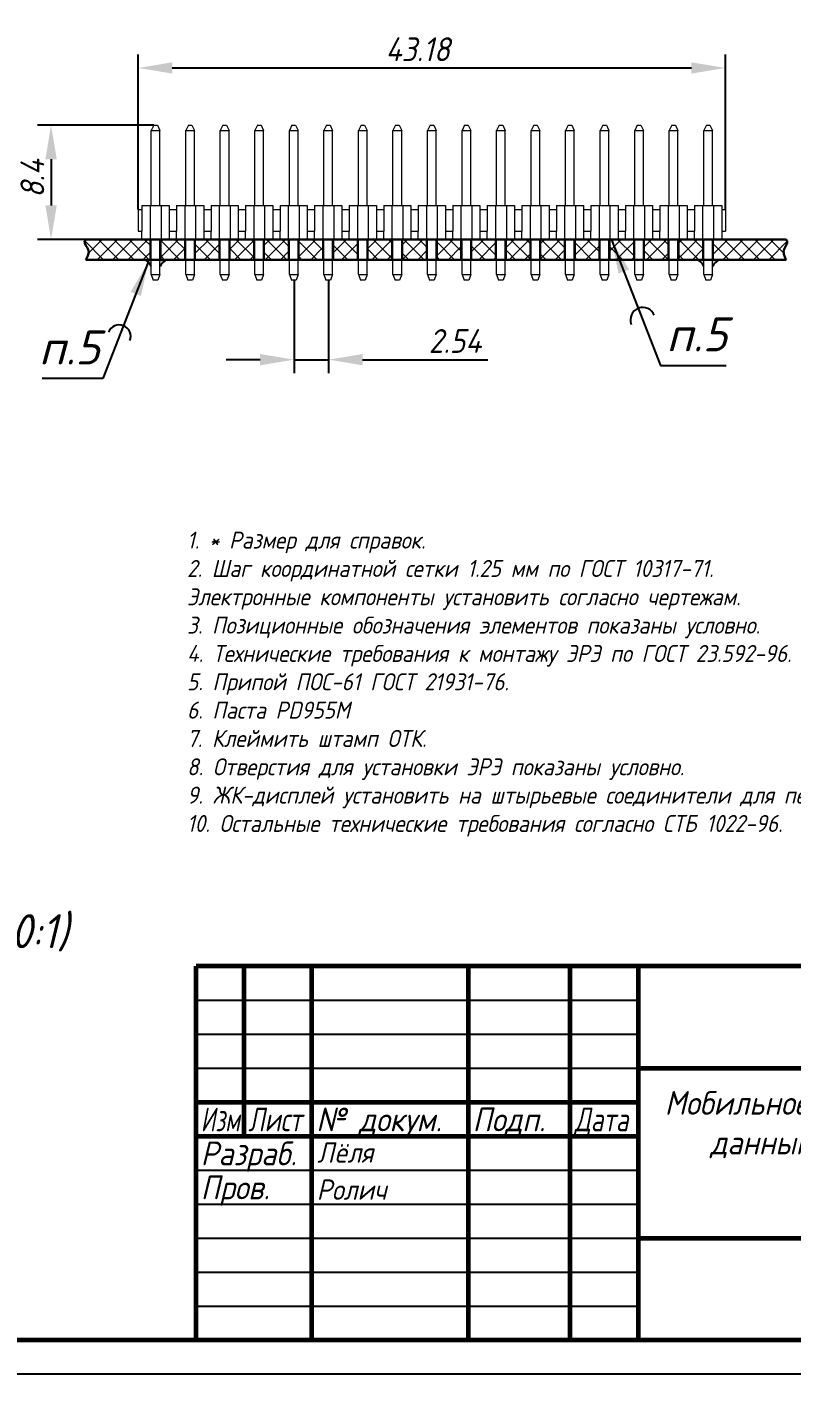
# Model space of a CAD drawing. Header units: millimetres. Extents: x 143 to 740, y 82 to 502.
# Drawn here: x 524.6 to 637, y 82 to 280.2 of the extents above; entities that cross this region are included whole.
import ezdxf

# ---------------------------------------------------------------- set-up
doc = ezdxf.new("R2010")
doc.units = ezdxf.units.MM
doc.header["$LTSCALE"] = 0.5
doc.layers.get('0').update_dxf_attribs({"lineweight": 60})
doc.layers.get('Defpoints').update_dxf_attribs({"color": 5})
doc.layers.add('4-текст', color=7, linetype='Continuous', true_color=0x000000)
doc.layers.add('BOTTOM', color=3, linetype='Continuous', lineweight=60)
doc.styles.add('MyStyle', font='isocpeur.ttf', dxfattribs={"oblique": 15})
doc.styles.get("Standard").update_dxf_attribs({"font": 'isocpeui.ttf', "width": 0.9})
doc.styles.add('Шрифт1', font='isocpeur.ttf', dxfattribs={"height": 3.5})
doc.dimstyles.new('MY', dxfattribs={"dimtxt": 3.5, "dimasz": 3, "dimexe": 2, "dimexo": 0, "dimgap": 1, "dimtad": 1, "dimzin": 9, "dimdsep": 46, "dimtxsty": 'MyStyle', "dimcen": -1, "dimclrd": 256, "dimclre": 256, "dimclrt": 256, "dimadec": 0, "dimazin": 0, "dimtfac": 1, "dimtmove": 0, "dimatfit": 2, "dimfxl": 1, "dimtolj": 1, "dimtzin": 9, "dimarcsym": 0})
doc.dimstyles.new('Standart', dxfattribs={"dimtxt": 5, "dimasz": 5, "dimexe": 2, "dimexo": 0, "dimgap": 1, "dimtad": 1, "dimtoh": 1, "dimdec": 0, "dimtxsty": 'Standard', "dimcen": 2.5, "dimadec": 0, "dimazin": 0, "dimtfac": 1, "dimtdec": 0, "dimtmove": 0, "dimatfit": 3, "dimldrblk": 'DOTSMALL', "dimfxl": 1, "dimarcsym": 0})
pattern_1 = [(45, (845.2349, 6.2026), (-1.122532, 1.122532), []), (135, (845.2349, 6.2026), (-1.122532, -1.122532), [])]

# ---------------------------------------------------------------- blocks, each defined once
blk = doc.blocks.new('*D66')
at = {"color": 0, "lineweight": -2, "transparency": 16777216}
for p, q in [((563.91, 242.93), (563.91, 229.25)), ((569, 242.93), (569, 229.25)), ((558.91, 231.25), (553.91, 231.25)), ((563.91, 231.25), (569, 231.25)), ((574, 231.25), (592.42, 231.25))]:
    blk.add_line(p, q, dxfattribs=at)
at = {"color": 0, "lineweight": -3, "transparency": 16777216}
for points in [[(558.91, 232.08), (558.91, 230.42), (563.91, 231.25)], [(574, 232.08), (574, 230.42), (569, 231.25)]]:
    blk.add_solid(points, dxfattribs=at)
at = {"layer": 'Defpoints', "color": 0, "lineweight": -3, "transparency": 16777216}
for p in [(563.91, 242.93), (569, 242.93), (569, 231.25)]:
    blk.add_point(p, dxfattribs=at)
at = {"color": 0, "lineweight": -3, "transparency": 16777216, "insert": (587.59, 234), "char_height": 5, "attachment_point": 5}
blk.add_mtext('{\\H0.7x;2.54}', dxfattribs=at)
blk = doc.blocks.new('_DotSmall')
at = {"color": 0, "linetype": 'ByBlock', "const_width": 0.5}
blk.add_lwpolyline([(-0.0625, 0, 1), (0.0625, 0, 1)], format="xyb", close=True, dxfattribs=at)
blk = doc.blocks.new('*D67')
at = {"color": 0, "lineweight": -2, "transparency": 16777216}
for p, q in [((541, 253.34), (541, 276.16)), ((627.36, 253.34), (627.36, 276.16)), ((546, 274.16), (622.36, 274.16))]:
    blk.add_line(p, q, dxfattribs=at)
at = {"color": 0, "lineweight": -3, "transparency": 16777216}
for points in [[(546, 274.99), (546, 273.33), (541, 274.16)], [(622.36, 274.99), (622.36, 273.33), (627.36, 274.16)]]:
    blk.add_solid(points, dxfattribs=at)
at = {"layer": 'Defpoints', "color": 0, "lineweight": -3, "transparency": 16777216}
for p in [(627.36, 274.16), (541, 253.34), (627.36, 253.34)]:
    blk.add_point(p, dxfattribs=at)
at = {"color": 0, "lineweight": -3, "transparency": 16777216, "insert": (582.1, 276.91), "char_height": 5, "attachment_point": 5}
blk.add_mtext('{\\H0.7x;43.18}', dxfattribs=at)
blk = doc.blocks.new('*D68')
at = {"color": 0, "lineweight": -2, "transparency": 16777216}
for p, q in [((543.28, 265.74), (526.16, 265.74)), ((528.16, 260.74), (528.16, 253.94)), ((541.54, 248.94), (526.16, 248.94))]:
    blk.add_line(p, q, dxfattribs=at)
at = {"color": 0, "lineweight": -3, "transparency": 16777216}
for points in [[(527.33, 260.74), (529, 260.74), (528.16, 265.74)], [(527.33, 253.94), (529, 253.94), (528.16, 248.94)]]:
    blk.add_solid(points, dxfattribs=at)
at = {"layer": 'Defpoints', "color": 0, "lineweight": -3, "transparency": 16777216}
for p in [(543.28, 265.74), (528.16, 248.94), (541.54, 248.94)]:
    blk.add_point(p, dxfattribs=at)
at = {"color": 0, "lineweight": -3, "transparency": 16777216, "insert": (525.41, 257.9), "char_height": 5, "attachment_point": 5, "rotation": 90}
blk.add_mtext('{\\H0.7x;8.4}', dxfattribs=at)

msp = doc.modelspace()

# ---------------------------------------------------------------- hatches: boundary and pattern name
at = {"lineweight": 0}
h = msp.add_hatch(dxfattribs=at)
h.set_pattern_fill('ANSI37', color=256, scale=0.5)
h.set_pattern_definition(pattern_1)
edge = h.paths.add_edge_path()
edge.add_spline(control_points=[(533.26, 248.94), (533.19, 248.85), (532.87, 248.36), (534.07, 247.39), (533.54, 246.46), (533.26, 245.96)], knot_values=[0, 0, 0, 0, 0.317735, 1.65577, 3.183459, 3.183459, 3.183459, 3.183459], degree=3, periodic=0)
edge.add_line((533.26, 245.96), (542.74, 245.96))
edge.add_line((542.74, 245.96), (542.74, 248.94))
edge.add_line((542.74, 248.94), (541.54, 248.94))
edge.add_line((541.54, 248.94), (533.26, 248.94))
h.paths.add_polyline_path([(547.82, 245.96), (547.82, 248.94), (546.62, 248.94), (545.54, 248.94), (545.54, 248.94), (544.34, 248.94), (544.34, 245.96)])
h.paths.add_polyline_path([(552.9, 245.96), (552.9, 248.94), (552.9, 248.94), (552.9, 248.94), (551.7, 248.94), (550.62, 248.94), (550.62, 248.94), (549.42, 248.94), (549.42, 245.96)])
h.paths.add_polyline_path([(554.5, 245.96), (557.98, 245.96), (557.98, 248.94), (557.98, 248.94), (556.78, 248.94), (555.7, 248.94), (555.7, 248.94), (554.5, 248.94)])
h.paths.add_polyline_path([(563.07, 245.96), (563.07, 248.94), (563.07, 248.94), (561.86, 248.94), (560.78, 248.94), (560.78, 248.94), (559.58, 248.94), (559.58, 245.96)])
h.paths.add_polyline_path([(564.67, 245.96), (568.15, 245.96), (568.15, 248.94), (568.15, 248.94), (566.94, 248.94), (565.86, 248.94), (565.86, 248.94), (564.67, 248.94)])
h.paths.add_polyline_path([(569.75, 245.96), (573.22, 245.96), (573.22, 248.94), (572.02, 248.94), (569.75, 248.94)])
h = msp.add_hatch(dxfattribs=at)
h.set_pattern_fill('ANSI37', color=256, scale=0.5)
h.set_pattern_definition(pattern_1)
h.paths.add_polyline_path([(578.31, 245.96), (574.82, 245.96), (574.82, 248.94), (578.3, 248.94)])
h.paths.add_polyline_path([(583.39, 248.94), (583.39, 248.94), (583.38, 248.94), (581.1, 248.94), (581.1, 248.94), (579.9, 248.94), (579.91, 245.96), (583.39, 245.96)])
h.paths.add_polyline_path([(588.46, 248.94), (587.26, 248.94), (584.99, 248.94), (584.99, 245.96), (588.46, 245.96)])
h.paths.add_polyline_path([(593.54, 248.94), (593.54, 245.96), (590.06, 245.96), (590.06, 248.94), (593.54, 248.94)])
h.paths.add_polyline_path([(598.63, 245.96), (595.14, 245.96), (595.14, 248.94), (598.63, 248.94)])
h.paths.add_polyline_path([(603.71, 248.94), (603.71, 248.94), (602.5, 248.94), (600.23, 248.94), (600.23, 245.96), (603.71, 245.96)])
h.paths.add_polyline_path([(608.79, 248.94), (607.58, 248.94), (605.31, 248.94), (605.31, 245.96), (608.79, 245.96)])
h.paths.add_polyline_path([(613.87, 248.93), (613.87, 248.94), (612.66, 248.94), (610.39, 248.94), (610.39, 245.96), (613.87, 245.96)])
h.paths.add_polyline_path([(618.94, 248.94), (617.74, 248.94), (615.47, 248.94), (615.47, 245.96), (618.94, 245.96)])
h.paths.add_polyline_path([(624.03, 245.96), (620.54, 245.96), (620.54, 248.94), (624.03, 248.94)])
edge = h.paths.add_edge_path()
edge.add_spline(control_points=[(636.3, 245.96), (636.06, 246.47), (635.62, 247.4), (636.67, 248.39), (636.36, 248.85), (636.3, 248.94)], knot_values=[0, 0, 0, 0, 1.560715, 2.818292, 3.136026, 3.136026, 3.136026, 3.136026], degree=3, periodic=0)
edge.add_line((636.3, 248.94), (626.82, 248.94))
edge.add_line((626.82, 248.94), (626.82, 248.94))
edge.add_line((626.82, 248.94), (625.63, 248.94))
edge.add_line((625.63, 248.94), (625.63, 245.96))
edge.add_line((625.63, 245.96), (636.3, 245.96))
at = {"lineweight": -3}
h = msp.add_hatch(color=256, dxfattribs=at)
h.dxf.hatch_style = 1
h.paths.add_polyline_path([(542.9, 245), (542.9, 245.96), (541.76, 245.96, -0.225089)])
h.paths.add_polyline_path([(545.22, 245.96), (544.18, 245.96), (544.18, 244.98, -0.169565)])
h.paths.add_polyline_path([(624.18, 244.99), (624.18, 245.96), (623.04, 245.96, -0.225235)])
h.paths.add_polyline_path([(625.46, 244.98, -0.168845), (626.49, 245.96), (625.46, 245.96)])

# ---------------------------------------------------------------- linework, layer by layer
at = {"color": 7, "linetype": 'Continuous', "lineweight": 15}
for p, q in [((543.28, 265.74), (542.9, 264.94)), ((543.28, 265.74), (543.81, 265.74)), ((543.81, 265.74), (544.18, 264.94)), ((548.36, 265.74), (547.98, 264.94)), ((548.36, 265.74), (548.89, 265.74)), ((548.89, 265.74), (549.26, 264.94)), ((553.44, 265.74), (553.06, 264.94)), ((553.44, 265.74), (553.97, 265.74)), ((553.97, 265.74), (554.34, 264.94)), ((558.52, 265.74), (558.14, 264.94)), ((558.52, 265.74), (559.05, 265.74)), ((559.05, 265.74), (559.42, 264.94)), ((563.6, 265.74), (563.22, 264.94)), ((563.6, 265.74), (564.13, 265.74)), ((564.13, 265.74), (564.5, 264.94)), ((568.68, 265.74), (568.3, 264.94)), ((568.68, 265.74), (569.21, 265.74)), ((569.21, 265.74), (569.58, 264.94)), ((573.76, 265.74), (573.38, 264.94)), ((573.76, 265.74), (574.29, 265.74)), ((574.29, 265.74), (574.66, 264.94)), ((578.84, 265.74), (578.46, 264.94)), ((578.84, 265.74), (579.37, 265.74)), ((579.37, 265.74), (579.74, 264.94)), ((583.92, 265.74), (583.54, 264.94)), ((583.92, 265.74), (584.45, 265.74)), ((584.45, 265.74), (584.82, 264.94)), ((589, 265.74), (588.62, 264.94)), ((589, 265.74), (589.53, 265.74)), ((589.53, 265.74), (589.9, 264.94)), ((594.08, 265.74), (593.7, 264.94)), ((594.08, 265.74), (594.61, 265.74)), ((594.61, 265.74), (594.98, 264.94)), ((599.16, 265.74), (598.78, 264.94)), ((599.16, 265.74), (599.69, 265.74)), ((599.69, 265.74), (600.06, 264.94)), ((604.24, 265.74), (603.86, 264.94)), ((604.24, 265.74), (604.77, 265.74)), ((604.77, 265.74), (605.14, 264.94)), ((609.32, 265.74), (608.94, 264.94)), ((609.32, 265.74), (609.85, 265.74)), ((609.85, 265.74), (610.22, 264.94)), ((614.4, 265.74), (614.02, 264.94)), ((614.4, 265.74), (614.93, 265.74)), ((614.93, 265.74), (615.3, 264.94)), ((619.48, 265.74), (619.1, 264.94)), ((619.48, 265.74), (620.01, 265.74)), ((620.01, 265.74), (620.38, 264.94)), ((624.56, 265.74), (624.18, 264.94)), ((624.56, 265.74), (625.09, 265.74)), ((625.09, 265.74), (625.46, 264.94)), ((542.9, 264.94), (544.18, 264.94)), ((542.9, 253.94), (542.9, 264.94)), ((544.18, 253.94), (544.18, 264.94)), ((547.98, 264.94), (549.26, 264.94)), ((547.98, 253.94), (547.98, 264.94)), ((549.26, 253.94), (549.26, 264.94)), ((553.06, 264.94), (554.34, 264.94)), ((553.06, 253.94), (553.06, 264.94)), ((554.34, 253.94), (554.34, 264.94)), ((558.14, 264.94), (559.42, 264.94)), ((558.14, 253.94), (558.14, 264.94)), ((559.42, 253.94), (559.42, 264.94)), ((563.22, 264.94), (564.5, 264.94)), ((563.22, 253.94), (563.22, 264.94)), ((564.5, 253.94), (564.5, 264.94)), ((568.3, 264.94), (569.58, 264.94)), ((568.3, 253.94), (568.3, 264.94)), ((569.58, 253.94), (569.58, 264.94)), ((573.38, 264.94), (574.66, 264.94)), ((573.38, 253.94), (573.38, 264.94)), ((574.66, 253.94), (574.66, 264.94)), ((578.46, 264.94), (579.74, 264.94)), ((578.46, 253.94), (578.46, 264.94)), ((579.74, 253.94), (579.74, 264.94)), ((583.54, 264.94), (584.82, 264.94)), ((583.54, 253.94), (583.54, 264.94)), ((584.82, 253.94), (584.82, 264.94)), ((588.62, 264.94), (589.9, 264.94)), ((588.62, 253.94), (588.62, 264.94)), ((589.9, 253.94), (589.9, 264.94)), ((593.7, 253.94), (593.7, 264.94)), ((593.7, 264.94), (594.98, 264.94)), ((594.98, 253.94), (594.98, 264.94)), ((598.78, 264.94), (600.06, 264.94)), ((598.78, 253.94), (598.78, 264.94)), ((600.06, 253.94), (600.06, 264.94)), ((603.86, 264.94), (605.14, 264.94)), ((603.86, 253.94), (603.86, 264.94)), ((605.14, 253.94), (605.14, 264.94)), ((608.94, 264.94), (610.22, 264.94)), ((608.94, 253.94), (608.94, 264.94)), ((610.22, 253.94), (610.22, 264.94)), ((614.02, 253.94), (614.02, 264.94)), ((614.02, 264.94), (615.3, 264.94)), ((615.3, 253.94), (615.3, 264.94)), ((619.1, 264.94), (620.38, 264.94)), ((619.1, 253.94), (619.1, 264.94)), ((620.38, 253.94), (620.38, 264.94)), ((624.18, 264.94), (625.46, 264.94)), ((624.18, 253.94), (624.18, 264.94)), ((625.46, 253.94), (625.46, 264.94)), ((541.54, 253.94), (541.54, 253.34)), ((541.54, 253.94), (542.74, 253.94)), ((542.74, 253.94), (542.74, 248.94)), ((542.74, 253.94), (544.34, 253.94)), ((544.34, 253.94), (544.34, 248.94)), ((544.34, 253.94), (545.54, 253.94)), ((545.54, 253.94), (545.54, 253.34)), ((546.62, 253.94), (546.62, 253.34)), ((546.62, 253.94), (547.82, 253.94)), ((547.82, 253.94), (547.82, 248.94)), ((547.82, 253.94), (549.42, 253.94)), ((549.42, 253.94), (549.42, 248.94)), ((549.42, 253.94), (550.62, 253.94)), ((550.62, 253.94), (550.62, 253.34)), ((551.7, 253.94), (551.7, 253.34)), ((551.7, 253.94), (552.9, 253.94)), ((552.9, 253.94), (552.9, 248.94)), ((552.9, 253.94), (554.5, 253.94)), ((554.5, 253.94), (554.5, 248.94)), ((554.5, 253.94), (555.7, 253.94)), ((555.7, 253.94), (555.7, 253.34)), ((556.78, 253.94), (556.78, 253.34)), ((556.78, 253.94), (557.98, 253.94)), ((557.98, 253.94), (557.98, 248.94)), ((557.98, 253.94), (559.58, 253.94)), ((559.58, 253.94), (559.58, 248.94)), ((559.58, 253.94), (560.78, 253.94)), ((560.78, 253.94), (560.78, 253.34)), ((561.86, 253.94), (561.86, 253.34)), ((561.86, 253.94), (563.06, 253.94)), ((563.06, 253.94), (563.06, 248.94)), ((563.06, 253.94), (564.66, 253.94)), ((564.66, 253.94), (564.66, 248.94)), ((564.66, 253.94), (565.86, 253.94)), ((565.86, 253.94), (565.86, 253.34)), ((566.94, 253.94), (566.94, 253.34)), ((566.94, 253.94), (568.14, 253.94)), ((568.14, 253.94), (568.14, 248.94)), ((568.14, 253.94), (569.74, 253.94)), ((569.74, 253.94), (569.74, 248.94)), ((569.74, 253.94), (570.94, 253.94)), ((570.94, 253.94), (570.94, 253.34)), ((572.02, 253.94), (572.02, 253.34)), ((572.02, 253.94), (573.22, 253.94)), ((573.22, 253.94), (573.22, 248.94)), ((573.22, 253.94), (574.82, 253.94)), ((574.82, 253.94), (574.82, 248.94)), ((574.82, 253.94), (576.02, 253.94)), ((576.02, 253.94), (576.02, 253.34)), ((577.1, 253.94), (577.1, 253.34)), ((577.1, 253.94), (578.3, 253.94)), ((578.3, 253.94), (578.3, 248.94)), ((578.3, 253.94), (579.9, 253.94)), ((579.9, 253.94), (579.9, 248.94)), ((579.9, 253.94), (581.1, 253.94)), ((581.1, 253.94), (581.1, 253.34)), ((582.18, 253.94), (582.18, 253.34)), ((582.18, 253.94), (583.38, 253.94)), ((583.38, 253.94), (583.38, 248.94)), ((583.38, 253.94), (584.98, 253.94)), ((584.98, 253.94), (584.98, 248.94)), ((584.98, 253.94), (586.18, 253.94)), ((586.18, 253.94), (586.18, 253.34)), ((587.26, 253.94), (587.26, 253.34)), ((587.26, 253.94), (588.46, 253.94)), ((588.46, 253.94), (588.46, 248.94)), ((588.46, 253.94), (590.06, 253.94)), ((590.06, 253.94), (590.06, 248.94)), ((590.06, 253.94), (591.26, 253.94)), ((591.26, 253.94), (591.26, 253.34)), ((592.34, 253.94), (592.34, 253.34)), ((592.34, 253.94), (593.54, 253.94)), ((593.54, 253.94), (593.54, 248.94)), ((593.54, 253.94), (595.14, 253.94)), ((595.14, 253.94), (595.14, 248.94)), ((595.14, 253.94), (596.34, 253.94)), ((596.34, 253.94), (596.34, 253.34)), ((597.42, 253.94), (597.42, 253.34)), ((597.42, 253.94), (598.62, 253.94)), ((598.62, 253.94), (598.62, 248.94)), ((598.62, 253.94), (600.22, 253.94)), ((600.22, 253.94), (600.22, 248.94)), ((600.22, 253.94), (601.42, 253.94)), ((601.42, 253.94), (601.42, 253.34)), ((602.5, 253.94), (602.5, 253.34)), ((602.5, 253.94), (603.7, 253.94)), ((603.7, 253.94), (603.7, 248.94)), ((603.7, 253.94), (605.3, 253.94)), ((605.3, 253.94), (605.3, 248.94)), ((605.3, 253.94), (606.5, 253.94)), ((606.5, 253.94), (606.5, 253.34)), ((607.58, 253.94), (607.58, 253.34)), ((607.58, 253.94), (608.78, 253.94)), ((608.78, 253.94), (608.78, 248.94)), ((608.78, 253.94), (610.38, 253.94)), ((610.38, 253.94), (610.38, 248.94)), ((610.38, 253.94), (611.58, 253.94)), ((611.58, 253.94), (611.58, 253.34)), ((612.66, 253.94), (612.66, 253.34)), ((612.66, 253.94), (613.86, 253.94)), ((613.86, 253.94), (613.86, 248.94)), ((613.86, 253.94), (615.46, 253.94)), ((615.46, 253.94), (615.46, 248.94)), ((615.46, 253.94), (616.66, 253.94)), ((616.66, 253.94), (616.66, 253.34)), ((617.74, 253.94), (617.74, 253.34)), ((617.74, 253.94), (618.94, 253.94)), ((618.94, 253.94), (618.94, 248.94)), ((618.94, 253.94), (620.54, 253.94)), ((620.54, 253.94), (620.54, 248.94)), ((620.54, 253.94), (621.74, 253.94)), ((621.74, 253.94), (621.74, 253.34)), ((622.82, 253.94), (622.82, 253.34)), ((622.82, 253.94), (624.02, 253.94)), ((624.02, 253.94), (624.02, 248.94)), ((624.02, 253.94), (625.62, 253.94)), ((625.62, 253.94), (625.62, 248.94)), ((625.62, 253.94), (626.82, 253.94)), ((626.82, 253.94), (626.82, 253.34)), ((541, 253.34), (541.54, 253.34)), ((541, 253.34), (541, 250.14)), ((541.54, 253.34), (541.54, 250.14)), ((545.54, 253.34), (545.54, 250.14)), ((545.54, 253.34), (546.62, 253.34)), ((546.62, 253.34), (546.62, 250.14)), ((550.62, 253.34), (550.62, 250.14)), ((550.62, 253.34), (551.7, 253.34)), ((551.7, 253.34), (551.7, 250.14)), ((555.7, 253.34), (555.7, 250.14)), ((555.7, 253.34), (556.78, 253.34)), ((556.78, 253.34), (556.78, 250.14)), ((560.78, 253.34), (560.78, 250.14)), ((560.78, 253.34), (561.86, 253.34)), ((561.86, 253.34), (561.86, 250.14)), ((565.86, 253.34), (565.86, 250.14)), ((565.86, 253.34), (566.94, 253.34)), ((566.94, 253.34), (566.94, 250.14)), ((570.94, 253.34), (570.94, 250.14)), ((570.94, 253.34), (572.02, 253.34)), ((572.02, 253.34), (572.02, 250.14)), ((576.02, 253.34), (576.02, 250.14)), ((576.02, 253.34), (577.1, 253.34)), ((577.1, 253.34), (577.1, 250.14)), ((581.1, 253.34), (581.1, 250.14)), ((581.1, 253.34), (582.18, 253.34)), ((582.18, 253.34), (582.18, 250.14)), ((586.18, 253.34), (586.18, 250.14)), ((586.18, 253.34), (587.26, 253.34)), ((587.26, 253.34), (587.26, 250.14)), ((591.26, 253.34), (591.26, 250.14)), ((591.26, 253.34), (592.34, 253.34)), ((592.34, 253.34), (592.34, 250.14)), ((596.34, 253.34), (596.34, 250.14)), ((596.34, 253.34), (597.42, 253.34)), ((597.42, 253.34), (597.42, 250.14)), ((601.42, 253.34), (601.42, 250.14)), ((601.42, 253.34), (602.5, 253.34)), ((602.5, 253.34), (602.5, 250.14)), ((606.5, 253.34), (606.5, 250.14)), ((606.5, 253.34), (607.58, 253.34)), ((607.58, 253.34), (607.58, 250.14)), ((611.58, 253.34), (611.58, 250.14)), ((611.58, 253.34), (612.66, 253.34)), ((612.66, 253.34), (612.66, 250.14)), ((616.66, 253.34), (616.66, 250.14)), ((616.66, 253.34), (617.74, 253.34)), ((617.74, 253.34), (617.74, 250.14)), ((621.74, 253.34), (621.74, 250.14)), ((621.74, 253.34), (622.82, 253.34)), ((622.82, 253.34), (622.82, 250.14)), ((626.82, 253.34), (626.82, 250.14)), ((626.82, 253.34), (627.36, 253.34)), ((627.36, 253.34), (627.36, 250.14)), ((541, 250.14), (541.54, 250.14)), ((541.54, 248.94), (541.54, 250.14)), ((545.54, 250.14), (545.54, 248.94)), ((545.54, 250.14), (546.62, 250.14)), ((546.62, 248.94), (546.62, 250.14)), ((550.62, 250.14), (550.62, 248.94)), ((550.62, 250.14), (551.7, 250.14)), ((551.7, 248.94), (551.7, 250.14)), ((555.7, 250.14), (555.7, 248.94)), ((555.7, 250.14), (556.78, 250.14)), ((556.78, 248.94), (556.78, 250.14)), ((560.78, 250.14), (560.78, 248.94)), ((560.78, 250.14), (561.86, 250.14)), ((561.86, 248.94), (561.86, 250.14)), ((565.86, 250.14), (565.86, 248.94)), ((565.86, 250.14), (566.94, 250.14)), ((566.94, 248.94), (566.94, 250.14)), ((570.94, 250.14), (570.94, 248.94)), ((570.94, 250.14), (572.02, 250.14)), ((572.02, 248.94), (572.02, 250.14)), ((576.02, 250.14), (576.02, 248.94)), ((576.02, 250.14), (577.1, 250.14)), ((577.1, 248.94), (577.1, 250.14)), ((581.1, 250.14), (581.1, 248.94)), ((581.1, 250.14), (582.18, 250.14)), ((582.18, 248.94), (582.18, 250.14)), ((586.18, 250.14), (586.18, 248.94)), ((586.18, 250.14), (587.26, 250.14)), ((587.26, 248.94), (587.26, 250.14)), ((591.26, 250.14), (591.26, 248.94)), ((591.26, 250.14), (592.34, 250.14)), ((592.34, 248.94), (592.34, 250.14)), ((596.34, 250.14), (596.34, 248.94)), ((596.34, 250.14), (597.42, 250.14)), ((597.42, 248.94), (597.42, 250.14)), ((601.42, 250.14), (601.42, 248.94)), ((601.42, 250.14), (602.5, 250.14)), ((602.5, 248.94), (602.5, 250.14)), ((606.5, 250.14), (606.5, 248.94)), ((606.5, 250.14), (607.58, 250.14)), ((607.58, 248.94), (607.58, 250.14)), ((611.58, 250.14), (611.58, 248.94)), ((611.58, 250.14), (612.66, 250.14)), ((612.66, 248.94), (612.66, 250.14)), ((616.66, 250.14), (616.66, 248.94)), ((616.66, 250.14), (617.74, 250.14)), ((617.74, 248.94), (617.74, 250.14)), ((621.74, 250.14), (621.74, 248.94)), ((621.74, 250.14), (622.82, 250.14)), ((622.82, 248.94), (622.82, 250.14)), ((626.82, 250.14), (626.82, 248.94)), ((626.82, 250.14), (627.36, 250.14)), ((541.54, 248.94), (542.74, 248.94)), ((542.74, 248.94), (544.34, 248.94)), ((542.74, 245.96), (542.74, 248.94)), ((542.9, 243.76), (542.9, 248.94)), ((544.18, 243.76), (544.18, 248.94)), ((544.34, 248.94), (545.54, 248.94)), ((544.34, 245.96), (544.34, 248.94)), ((546.62, 248.94), (547.82, 248.94)), ((547.82, 248.94), (549.42, 248.94)), ((547.82, 245.96), (547.82, 248.94)), ((547.98, 243.76), (547.98, 248.94)), ((549.26, 243.76), (549.26, 248.94)), ((549.42, 248.94), (550.62, 248.94)), ((549.42, 245.96), (549.42, 248.94)), ((551.7, 248.94), (552.9, 248.94)), ((552.9, 248.94), (554.5, 248.94)), ((552.9, 245.96), (552.9, 248.94)), ((553.06, 243.76), (553.06, 248.94)), ((554.34, 243.76), (554.34, 248.94)), ((554.5, 248.94), (555.7, 248.94)), ((554.5, 245.96), (554.5, 248.94)), ((556.78, 248.94), (557.98, 248.94)), ((557.98, 248.94), (559.58, 248.94)), ((557.98, 245.96), (557.98, 248.94)), ((558.14, 243.76), (558.14, 248.94)), ((559.42, 243.76), (559.42, 248.94)), ((559.58, 248.94), (560.78, 248.94)), ((559.58, 245.96), (559.58, 248.94)), ((561.86, 248.94), (563.06, 248.94)), ((563.06, 248.94), (564.66, 248.94)), ((563.07, 245.96), (563.07, 248.94)), ((563.22, 243.76), (563.22, 248.94)), ((564.5, 243.76), (564.5, 248.94)), ((564.66, 248.94), (565.86, 248.94)), ((564.67, 245.96), (564.67, 248.94)), ((566.94, 248.94), (568.14, 248.94)), ((568.14, 248.94), (569.74, 248.94)), ((568.15, 245.96), (568.15, 248.94)), ((568.3, 243.76), (568.3, 248.94)), ((569.58, 243.76), (569.58, 248.94)), ((569.74, 248.94), (570.94, 248.94)), ((569.75, 245.96), (569.75, 248.94)), ((572.02, 248.94), (573.22, 248.94)), ((573.22, 248.94), (574.82, 248.94)), ((573.22, 245.95), (573.22, 248.93)), ((573.38, 243.76), (573.38, 248.94)), ((574.66, 243.76), (574.66, 248.94)), ((574.82, 248.94), (576.02, 248.94)), ((574.82, 245.95), (574.82, 248.93)), ((577.1, 248.94), (578.3, 248.94)), ((578.3, 248.94), (579.9, 248.94)), ((578.31, 245.95), (578.3, 248.94)), ((578.46, 243.76), (578.46, 248.94)), ((579.74, 243.76), (579.74, 248.94)), ((579.9, 248.94), (581.1, 248.94)), ((579.91, 245.95), (579.9, 248.94)), ((582.18, 248.94), (583.38, 248.94)), ((583.38, 248.94), (584.98, 248.94)), ((583.39, 245.96), (583.39, 248.94)), ((583.54, 243.76), (583.54, 248.94)), ((584.82, 243.76), (584.82, 248.94)), ((584.98, 248.94), (586.18, 248.94)), ((584.99, 245.96), (584.99, 248.94)), ((587.26, 248.94), (588.46, 248.94)), ((588.46, 245.97), (588.46, 248.95)), ((588.46, 248.94), (590.06, 248.94)), ((588.62, 243.76), (588.62, 248.94)), ((589.9, 243.76), (589.9, 248.94)), ((590.06, 245.97), (590.06, 248.95)), ((590.06, 248.94), (591.26, 248.94)), ((592.34, 248.94), (593.54, 248.94)), ((593.54, 248.94), (595.14, 248.94)), ((593.54, 245.96), (593.54, 248.94)), ((593.7, 243.76), (593.7, 248.94)), ((594.98, 243.76), (594.98, 248.94)), ((595.14, 248.94), (596.34, 248.94)), ((595.14, 245.96), (595.14, 248.94)), ((597.42, 248.94), (598.62, 248.94)), ((598.62, 248.94), (600.22, 248.94)), ((598.63, 245.96), (598.63, 248.94)), ((598.78, 243.76), (598.78, 248.94)), ((600.06, 243.76), (600.06, 248.94)), ((600.22, 248.94), (601.42, 248.94)), ((600.23, 245.96), (600.23, 248.94)), ((602.5, 248.94), (603.7, 248.94)), ((603.7, 248.94), (605.3, 248.94)), ((603.71, 245.96), (603.71, 248.94)), ((603.86, 243.76), (603.86, 248.94)), ((605.14, 243.76), (605.14, 248.94)), ((605.3, 248.94), (606.5, 248.94)), ((605.31, 245.96), (605.31, 248.94)), ((607.58, 248.94), (608.78, 248.94)), ((608.78, 248.94), (610.38, 248.94)), ((608.79, 245.97), (608.79, 248.95)), ((608.94, 243.76), (608.94, 248.94)), ((610.22, 243.76), (610.22, 248.94)), ((610.38, 248.94), (611.58, 248.94)), ((610.39, 245.97), (610.39, 248.95)), ((612.66, 248.94), (613.86, 248.94)), ((613.86, 248.94), (615.46, 248.94)), ((613.87, 245.95), (613.87, 248.93)), ((614.02, 243.76), (614.02, 248.94)), ((615.3, 243.76), (615.3, 248.94)), ((615.46, 248.94), (616.66, 248.94)), ((615.47, 245.95), (615.47, 248.93)), ((617.74, 248.94), (618.94, 248.94)), ((618.94, 248.94), (620.54, 248.94)), ((618.94, 245.96), (618.94, 248.94)), ((619.1, 243.76), (619.1, 248.94)), ((620.38, 243.76), (620.38, 248.94)), ((620.54, 248.94), (621.74, 248.94)), ((620.54, 245.96), (620.54, 248.94)), ((622.82, 248.94), (624.02, 248.94)), ((624.02, 248.94), (625.62, 248.94)), ((624.03, 245.96), (624.03, 248.94)), ((624.18, 243.76), (624.18, 248.94)), ((625.46, 243.76), (625.46, 248.94)), ((625.62, 248.94), (626.82, 248.94)), ((625.63, 245.96), (625.63, 248.94)), ((542.9, 243.76), (544.18, 243.76)), ((542.9, 243.76), (543.2, 242.94)), ((544.18, 243.76), (543.88, 242.94)), ((547.98, 243.76), (549.26, 243.76)), ((547.98, 243.76), (548.28, 242.94)), ((549.26, 243.76), (548.96, 242.94)), ((553.06, 243.76), (554.34, 243.76)), ((553.06, 243.76), (553.36, 242.94)), ((554.34, 243.76), (554.04, 242.94)), ((558.14, 243.76), (559.42, 243.76)), ((558.14, 243.76), (558.44, 242.94)), ((559.42, 243.76), (559.12, 242.94)), ((563.22, 243.76), (564.5, 243.76)), ((563.22, 243.76), (563.52, 242.94)), ((564.5, 243.76), (564.2, 242.94)), ((568.3, 243.76), (569.58, 243.76)), ((568.3, 243.76), (568.6, 242.94)), ((569.58, 243.76), (569.28, 242.94)), ((573.38, 243.76), (574.66, 243.76)), ((573.38, 243.76), (573.68, 242.94)), ((574.66, 243.76), (574.36, 242.94)), ((578.46, 243.76), (579.74, 243.76)), ((578.46, 243.76), (578.76, 242.94)), ((579.74, 243.76), (579.44, 242.94)), ((583.54, 243.76), (584.82, 243.76)), ((583.54, 243.76), (583.84, 242.94)), ((584.82, 243.76), (584.52, 242.94)), ((588.62, 243.76), (589.9, 243.76)), ((588.62, 243.76), (588.92, 242.94)), ((589.9, 243.76), (589.6, 242.94)), ((593.7, 243.76), (594.98, 243.76)), ((593.7, 243.76), (594, 242.94)), ((594.98, 243.76), (594.68, 242.94)), ((598.78, 243.76), (600.06, 243.76)), ((598.78, 243.76), (599.08, 242.94)), ((600.06, 243.76), (599.76, 242.94)), ((603.86, 243.76), (605.14, 243.76)), ((603.86, 243.76), (604.16, 242.94)), ((605.14, 243.76), (604.84, 242.94)), ((608.94, 243.76), (610.22, 243.76)), ((608.94, 243.76), (609.24, 242.94)), ((610.22, 243.76), (609.92, 242.94)), ((614.02, 243.76), (615.3, 243.76)), ((614.02, 243.76), (614.32, 242.94)), ((615.3, 243.76), (615, 242.94)), ((619.1, 243.76), (620.38, 243.76)), ((619.1, 243.76), (619.4, 242.94)), ((620.38, 243.76), (620.08, 242.94)), ((624.18, 243.76), (625.46, 243.76)), ((624.18, 243.76), (624.48, 242.94)), ((625.46, 243.76), (625.16, 242.94)), ((543.88, 242.94), (543.2, 242.94)), ((548.96, 242.94), (548.28, 242.94)), ((554.04, 242.94), (553.36, 242.94)), ((559.12, 242.94), (558.44, 242.94)), ((564.2, 242.94), (563.52, 242.94)), ((569.28, 242.94), (568.6, 242.94)), ((574.36, 242.94), (573.68, 242.94)), ((579.44, 242.94), (578.76, 242.94)), ((584.52, 242.94), (583.84, 242.94)), ((589.6, 242.94), (588.92, 242.94)), ((594.68, 242.94), (594, 242.94)), ((599.76, 242.94), (599.08, 242.94)), ((604.84, 242.94), (604.16, 242.94)), ((609.92, 242.94), (609.24, 242.94)), ((615, 242.94), (614.32, 242.94)), ((620.08, 242.94), (619.4, 242.94)), ((625.16, 242.94), (624.48, 242.94))]:
    msp.add_line(p, q, dxfattribs=at)
at = {"color": 7, "linetype": 'Continuous', "lineweight": -3}
for p, q in [((617.83, 230.41), (627.46, 230.41)), ((535.76, 228.47), (526.85, 228.47))]:
    msp.add_line(p, q, dxfattribs=at)
at = {"lineweight": 60}
for p, q in [((734.51, 142.05), (549.51, 142.05)), ((549.51, 87.05), (549.51, 142.05)), ((556.51, 142.05), (556.51, 117.05)), ((566.51, 87.05), (566.51, 142.05)), ((589.51, 142.05), (589.51, 87.05)), ((604.51, 87.05), (604.51, 142.05)), ((614.51, 142.05), (614.51, 87.05)), ((614.51, 127.05), (734.51, 127.05)), ((549.51, 122.05), (614.51, 122.05)), ((549.51, 117.05), (614.51, 117.05)), ((614.51, 102.05), (734.51, 102.05))]:
    msp.add_line(p, q, dxfattribs=at)
at = {"lineweight": -3}
for p, q in [((549.51, 137.05), (614.51, 137.05)), ((549.51, 132.05), (614.51, 132.05)), ((549.51, 127.05), (614.51, 127.05)), ((549.51, 112.05), (614.51, 112.05)), ((549.51, 107.05), (614.51, 107.05)), ((549.51, 102.05), (614.51, 102.05)), ((549.51, 97.05), (614.51, 97.05)), ((549.51, 92.05), (614.51, 92.05))]:
    msp.add_line(p, q, dxfattribs=at)
msp.add_line((734.51, 87.05), (162.51, 87.05))
for centre, radius, start, end in [((541.32, 244.27), 1.75, 24.9128, 76.474), ((546.11, 243.99), 2.16, 114.3241, 152.8287), ((622.6, 244.27), 1.75, 24.9128, 76.474), ((627.39, 243.99), 2.16, 114.3241, 152.8287)]:
    msp.add_arc(centre, radius, start, end, dxfattribs=at)
at = {"color": 7, "lineweight": -3}
for centre, radius, start, end in [((615.21, 237.11), 1.82, 21.3623, 201.3623), ((538.19, 234.67), 1.69, 338.6377, 158.6377)]:
    msp.add_arc(centre, radius, start, end, dxfattribs=at)
at = {"color": 7, "lineweight": 30}
for points in [[(533.26, 248.94), (533.1, 248.66), (533.64, 247.44), (533.26, 245.96)], [(636.3, 248.94), (636.45, 248.66), (635.99, 247.49), (636.3, 245.96)]]:
    msp.add_spline(points, degree=3, dxfattribs=at)
at = {"layer": 'BOTTOM', "color": 7, "lineweight": 30}
for p, q in [((543.1, 248.94), (533.26, 248.94)), ((636.3, 248.94), (543.1, 248.94)), ((543.1, 245.96), (533.26, 245.96)), ((636.3, 245.96), (543.1, 245.96))]:
    msp.add_line(p, q, dxfattribs=at)
at = {"layer": 'Defpoints'}
msp.add_line((739.51, 82.05), (142.51, 82.05), dxfattribs=at)

# ---------------------------------------------------------------- texts
at = {"color": 7, "lineweight": -3, "char_height": 5, "attachment_point": 9, "style": 'Шрифт1'}
for insert in [(627.66, 232.48), (535.36, 230.55)]:
    msp.add_mtext('{\\fISOCPEUR|b0|i1|c204|p34;п.5}', dxfattribs=dict(at, insert=insert))
at = {"color": 7, "linetype": 'Continuous', "insert": (548.17, 205.96), "char_height": 2.5, "attachment_point": 1}
msp.add_mtext_dynamic_manual_height_columns('\\pi-2.5,l2.5;1. * Размер для справок.\\P\\pi0,l0;2. Шаг координатной сетки 1.25 мм по ГОСТ 10317-71.\\PЭлектронные компоненты установить согласно чертежам.\\P3. Позиционные обозначения элементов показаны условно.\\P4. Технические требования к монтажу ЭРЭ по ГОСТ 23.592-96.\\P5. Припой ПОС-61 ГОСТ 21931-76.\\P6. Паста PD955M\\P7. Клеймить штамп ОТК.\\P8. Отверстия для установки ЭРЭ показаны условно.\\P9. ЖК-дисплей установить на штырьевые соединители для печатных плат PLD-34, латунные. \\P\\pi-2.5,l2.5;10. Остальные технические требования согласно СТБ 1022-96.', width=160.5974, gutter_width=1, heights=[0], dxfattribs=at)
at = {"attachment_point": 1}
for s, width, insert, char_height in [('Установка R1...R40, RK1 (10:1)', 100.1689, (451.33, 149.69), 5), ('\\pi0.92772;Мобильное устройство обмена \\P\\pi7.6191;данными через Ethernet', 64.3543, (617.51, 123.68), 3.5)]:
    msp.add_mtext_dynamic_manual_height_columns(s, width=width, gutter_width=50, heights=[0], dxfattribs=dict(at, insert=insert, char_height=char_height))
at = {"color": 0, "linetype": 'ByBlock', "lineweight": -2, "ltscale": 5, "char_height": 3, "attachment_point": 1}
for s, width, insert in [('Лёля', 10.4749, (567.32, 116.14)), ('Ролич', 19.4045, (567.24, 110.67))]:
    msp.add_mtext_dynamic_manual_height_columns(s, width=width, gutter_width=15, heights=[0], dxfattribs=dict(at, insert=insert))
at = {"layer": '4-текст', "lineweight": -3}
for s, width, p in [('Изм.', 0.7, (550.18, 117.75)), ('Лист', 0.75, (557.18, 117.75)), ('№ докум.', 0.9, (567.18, 117.75)), ('Подп.', 0.9, (590.18, 117.75)), ('Дата', 0.75, (605.18, 117.75)), ('Разраб.', 0.9, (550.18, 112.75)), ('Пров.', 0.9, (550.18, 107.75))]:
    msp.add_text(s, height=3.5, dxfattribs=dict(at, width=width)).set_placement(p)

# ---------------------------------------------------------------- dimensions: what is measured, and where the dimension line sits
at = {"lineweight": -3}
for base, p1, p2, text, picture, middle in [((627.36, 274.16), (541, 253.34), (627.36, 253.34), '{\\H0.7x;43.18}', '*D67', (582.1, 274.16)), ((569, 231.25), (563.91, 242.93), (569, 242.93), '{\\H0.7x;2.54}', '*D66', (587.59, 231.25))]:
    dim = msp.add_linear_dim(base=base, p1=p1, p2=p2, text=text, dimstyle='Standart', dxfattribs=at)
    dim.commit()
    dim.dimension.update_dxf_attribs({"geometry": picture, "text_midpoint": middle, "dimtype": 160})
dim = msp.add_linear_dim(base=(528.16, 248.94), p1=(543.28, 265.74), p2=(541.54, 248.94), angle=90, text='{\\H0.7x;8.4}', dimstyle='Standart', dxfattribs=at)
dim.commit()
dim.dimension.update_dxf_attribs({"geometry": '*D68', "text_midpoint": (528.16, 257.9), "dimtype": 160})

# ---------------------------------------------------------------- leaders
at = {"color": 7, "lineweight": -3}
for points in [[(610.6, 248.88), (617.83, 230.41)], [(542.45, 245.57), (535.76, 228.47)]]:
    msp.add_leader(points, dimstyle='MY', override={"dimasz": 5, "dimpost": '|0,5'}, dxfattribs=at)

doc.saveas('drawing.dxf')
